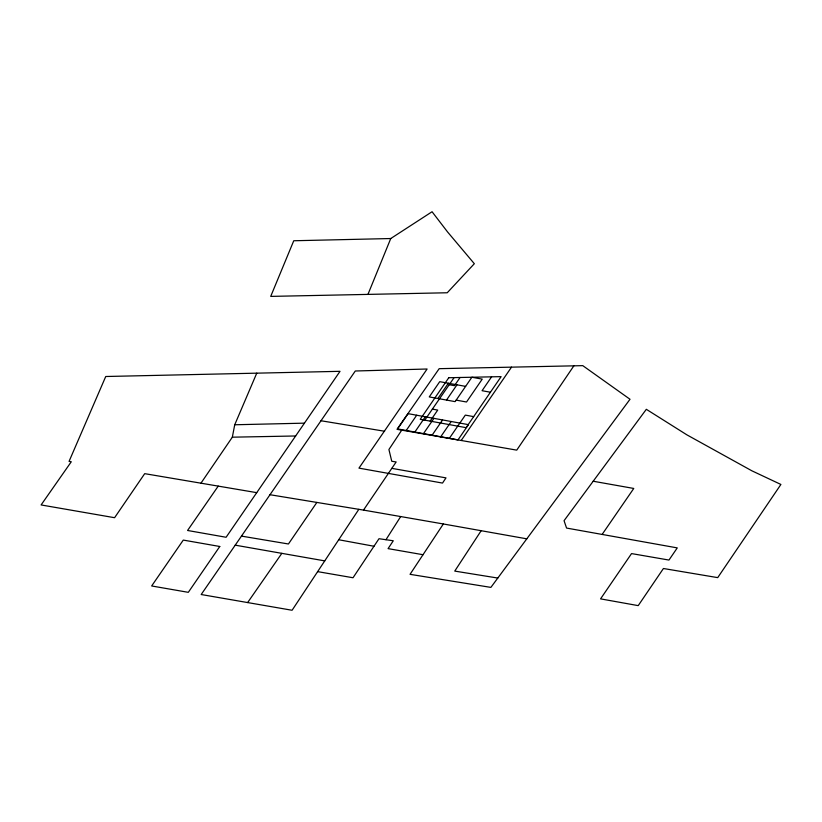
<?xml version="1.0" encoding="UTF-8"?>
<svg xmlns="http://www.w3.org/2000/svg" width="822" height="822" viewBox="0 0 822 822"><rect width="100%" height="100%" fill="white"/><g stroke="black" fill="none" stroke-linecap="round" stroke-linejoin="round"><path stroke-width="1.23" d="M218.22 486.121L187.57 530.478L226.101 537.269L340.02 371.318L105.74 376.507L69.058 461.399L71.288 461.759L41.1 504.944L114.587 517.706L144.703 473.657L200.948 483.182L232.338 437.181L234.722 424.769L256.762 373.157M367.979 294.327L390.748 238.534L432.064 211.737L447.579 231.968L474.335 263.718L447.23 292.766L270.715 296.393L293.752 240.754L390.748 238.534M385.97 539.715L400.694 516.555M481.168 530.704L454.751 571.095L497.793 578.051M358.834 509.332L292.087 610.263L201.185 594.522L355.299 370.999L427.111 369.006L358.957 468.129L442.513 483.079L445.997 477.88L391.817 468.355L363.499 510.092L269.996 494.721M526.799 538.831L443.346 523.974L410.044 574.331L490.888 587.391L630.012 399.266L582.767 365.646L439.174 368.677L397.005 429.331L516.74 450.137L573.869 365.831M401.732 430.153L388.919 449.511L391.755 461.265L396.163 461.964L391.817 468.355M423.022 554.716L388.076 548.623L393.286 540.773L378.993 538.708L353.028 577.753L317.631 571.629M316.86 502.427L288.44 543.989L241.463 536.108M406.232 430.471L416.692 415.223M414.853 432.043L425.323 416.795M437.89 398.495L448.36 383.237M430.142 421.111L437.715 410.086L432.382 409.109M460.084 377.493L454.463 385.682L449.202 384.717M423.484 433.615L433.954 418.367M446.51 400.067L456.981 384.809M432.105 435.187L442.575 419.939M440.736 436.759L451.206 421.511M449.357 438.332L465.324 415.11L473.667 416.631M491.597 376.825L482.072 390.707L490.426 392.228M461.183 440.489L511.52 367.146M602.125 534.434L677.266 547.894L668.964 560.059L631.543 553.586L600.563 598.868L638.221 605.629L663.426 568.505L717.719 577.63L780.9 484.456L751.863 470.8L686.935 434.879L646.328 409.305L564.056 520.686L566.563 528.063L602.125 534.434L633.762 488.453L593.196 481.24M424.779 420.134L454.093 377.617M247.638 602.567L281.843 553.34M234.722 424.769L304.438 423.155M232.338 437.181L295.632 435.979M321.001 420.751L384.573 431.242M200.948 483.182L256.731 492.655M363.499 510.092L443.346 523.974M235.215 545.161L324.741 560.881M465.612 386.381L439.729 381.665L429.259 396.923L455.141 401.639L471.879 377.247L482.237 379.137L466.526 402.009L456.179 400.119M338.715 539.746L373.979 546.25M219.782 546.486L188.31 592.333L151.659 585.963L183.285 540.085L219.782 546.486M408.072 413.651L397.601 428.899L457.988 439.904L468.458 424.655L408.072 413.651M448.771 377.73L420.227 419.312L466.095 427.666L501.132 376.63L448.771 377.73"/></g></svg>
